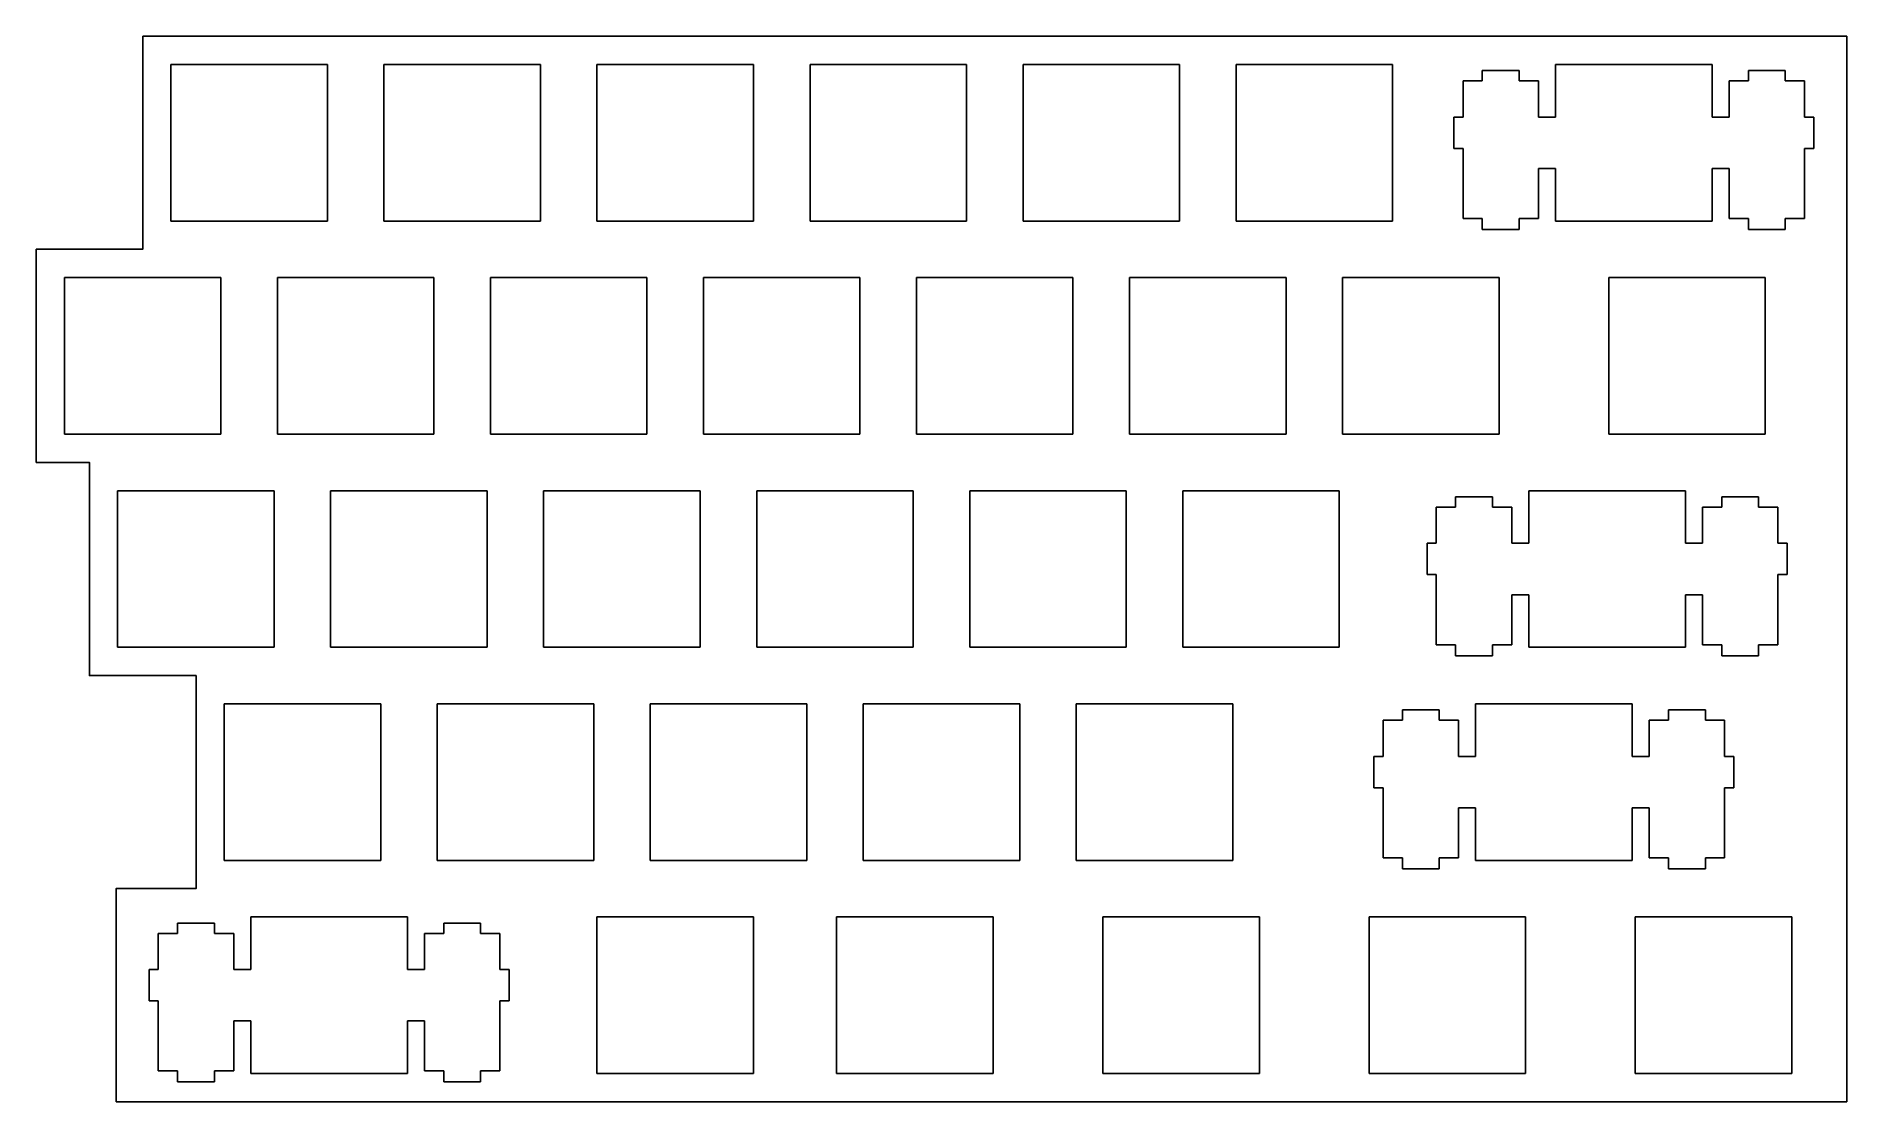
# Model space of a CAD drawing. Header units: millimetres. Extents: x -81 to 81, y -48 to 48.
import ezdxf

# ---------------------------------------------------------------- set-up
doc = ezdxf.new("R2010")
doc.units = ezdxf.units.MM
doc.layers.get('0').update_dxf_attribs({"color": 18, "true_color": 0x000000})

msp = doc.modelspace()

# ---------------------------------------------------------------- linework, layer by layer
at = {"color": 0}
for p, q in [((80.96, 47.62), (80.96, -47.62)), ((-68.91, 31.1), (-68.91, 45.1)), ((-68.91, 45.1), (-54.91, 45.1)), ((-54.91, 45.1), (-54.91, 31.1)), ((-49.86, 31.1), (-49.86, 45.1)), ((-49.86, 45.1), (-35.86, 45.1)), ((-35.86, 45.1), (-35.86, 31.1)), ((-30.81, 31.1), (-30.81, 45.1)), ((-30.81, 45.1), (-16.81, 45.1)), ((-16.81, 45.1), (-16.81, 31.1)), ((-11.76, 31.1), (-11.76, 45.1)), ((-11.76, 45.1), (2.24, 45.1)), ((2.24, 45.1), (2.24, 31.1)), ((7.29, 31.1), (7.29, 45.1)), ((7.29, 45.1), (21.29, 45.1)), ((21.29, 45.1), (21.29, 31.1)), ((26.34, 31.1), (26.34, 45.1)), ((26.34, 45.1), (40.34, 45.1)), ((40.34, 45.1), (40.34, 31.1)), ((48.36, 44.55), (48.36, 43.63)), ((51.66, 44.55), (48.36, 44.55)), ((51.66, 43.63), (51.66, 44.55)), ((68.91, 45.1), (54.91, 45.1)), ((54.91, 45.1), (54.91, 40.4)), ((68.91, 40.4), (68.91, 45.1)), ((72.16, 44.55), (72.16, 43.63)), ((75.46, 44.55), (72.16, 44.55)), ((75.46, 43.63), (75.46, 44.55)), ((46.64, 43.63), (46.64, 40.4)), ((48.36, 43.63), (46.64, 43.63)), ((53.39, 43.63), (51.66, 43.63)), ((53.39, 40.4), (53.39, 43.63)), ((70.44, 43.63), (70.44, 40.4)), ((72.16, 43.63), (70.44, 43.63)), ((77.19, 43.63), (75.46, 43.63)), ((77.19, 40.4), (77.19, 43.63)), ((45.81, 40.4), (45.81, 37.6)), ((46.64, 40.4), (45.81, 40.4)), ((54.91, 40.4), (53.39, 40.4)), ((70.44, 40.4), (68.91, 40.4)), ((78.01, 40.4), (77.19, 40.4)), ((78.01, 37.6), (78.01, 40.4)), ((45.81, 37.6), (46.64, 37.6)), ((46.64, 37.6), (46.64, 31.33)), ((77.19, 37.6), (78.01, 37.6)), ((77.19, 31.33), (77.19, 37.6)), ((53.39, 35.8), (54.91, 35.8)), ((53.39, 31.33), (53.39, 35.8)), ((54.91, 35.8), (54.91, 31.1)), ((68.91, 35.8), (70.44, 35.8)), ((68.91, 31.1), (68.91, 35.8)), ((70.44, 35.8), (70.44, 31.33)), ((-54.91, 31.1), (-68.91, 31.1)), ((-35.86, 31.1), (-49.86, 31.1)), ((-16.81, 31.1), (-30.81, 31.1)), ((2.24, 31.1), (-11.76, 31.1)), ((21.29, 31.1), (7.29, 31.1)), ((40.34, 31.1), (26.34, 31.1)), ((46.64, 31.33), (48.36, 31.33)), ((48.36, 31.33), (48.36, 30.35)), ((51.66, 31.33), (53.39, 31.33)), ((51.66, 30.35), (51.66, 31.33)), ((54.91, 31.1), (68.91, 31.1)), ((70.44, 31.33), (72.16, 31.33)), ((72.16, 31.33), (72.16, 30.35)), ((75.46, 31.33), (77.19, 31.33)), ((75.46, 30.35), (75.46, 31.33)), ((48.36, 30.35), (51.66, 30.35)), ((72.16, 30.35), (75.46, 30.35)), ((-78.44, 12.05), (-78.44, 26.05)), ((-78.44, 26.05), (-64.44, 26.05)), ((-64.44, 26.05), (-64.44, 12.05)), ((-59.39, 12.05), (-59.39, 26.05)), ((-59.39, 26.05), (-45.39, 26.05)), ((-45.39, 26.05), (-45.39, 12.05)), ((-40.34, 12.05), (-40.34, 26.05)), ((-40.34, 26.05), (-26.34, 26.05)), ((-26.34, 26.05), (-26.34, 12.05)), ((-21.29, 12.05), (-21.29, 26.05)), ((-21.29, 26.05), (-7.29, 26.05)), ((-7.29, 26.05), (-7.29, 12.05)), ((-2.24, 12.05), (-2.24, 26.05)), ((-2.24, 26.05), (11.76, 26.05)), ((11.76, 26.05), (11.76, 12.05)), ((16.81, 12.05), (16.81, 26.05)), ((16.81, 26.05), (30.81, 26.05)), ((30.81, 26.05), (30.81, 12.05)), ((35.86, 12.05), (35.86, 26.05)), ((35.86, 26.05), (49.86, 26.05)), ((49.86, 26.05), (49.86, 12.05)), ((59.67, 12.05), (59.67, 26.05)), ((59.67, 26.05), (73.67, 26.05)), ((73.67, 26.05), (73.67, 12.05)), ((-64.44, 12.05), (-78.44, 12.05)), ((-45.39, 12.05), (-59.39, 12.05)), ((-26.34, 12.05), (-40.34, 12.05)), ((-7.29, 12.05), (-21.29, 12.05)), ((11.76, 12.05), (-2.24, 12.05)), ((30.81, 12.05), (16.81, 12.05)), ((49.86, 12.05), (35.86, 12.05)), ((73.67, 12.05), (59.67, 12.05)), ((-73.68, -7), (-73.68, 7)), ((-73.68, 7), (-59.68, 7)), ((-59.68, 7), (-59.68, -7)), ((-54.63, -7), (-54.63, 7)), ((-54.63, 7), (-40.63, 7)), ((-40.63, 7), (-40.63, -7)), ((-35.58, -7), (-35.58, 7)), ((-35.58, 7), (-21.58, 7)), ((-21.58, 7), (-21.58, -7)), ((-16.53, -7), (-16.53, 7)), ((-16.53, 7), (-2.53, 7)), ((-2.53, 7), (-2.53, -7)), ((2.52, -7), (2.52, 7)), ((2.52, 7), (16.52, 7)), ((16.52, 7), (16.52, -7)), ((21.57, -7), (21.57, 7)), ((21.57, 7), (35.57, 7)), ((35.57, 7), (35.57, -7)), ((66.53, 7), (52.53, 7)), ((52.53, 7), (52.53, 2.3)), ((66.53, 2.3), (66.53, 7)), ((44.25, 5.53), (44.25, 2.3)), ((45.98, 5.53), (44.25, 5.53)), ((45.98, 6.45), (45.98, 5.53)), ((49.28, 6.45), (45.98, 6.45)), ((49.28, 5.53), (49.28, 6.45)), ((51.01, 5.53), (49.28, 5.53)), ((51.01, 2.3), (51.01, 5.53)), ((68.05, 5.53), (68.05, 2.3)), ((69.78, 5.53), (68.05, 5.53)), ((69.78, 6.45), (69.78, 5.53)), ((73.08, 6.45), (69.78, 6.45)), ((73.08, 5.53), (73.08, 6.45)), ((74.81, 5.53), (73.08, 5.53)), ((74.81, 2.3), (74.81, 5.53)), ((43.43, 2.3), (43.43, -0.5)), ((44.25, 2.3), (43.43, 2.3)), ((52.53, 2.3), (51.01, 2.3)), ((68.05, 2.3), (66.53, 2.3)), ((75.63, 2.3), (74.81, 2.3)), ((75.63, -0.5), (75.63, 2.3)), ((43.43, -0.5), (44.25, -0.5)), ((44.25, -0.5), (44.25, -6.77)), ((74.81, -0.5), (75.63, -0.5)), ((74.81, -6.77), (74.81, -0.5)), ((51.01, -2.3), (52.53, -2.3)), ((51.01, -6.77), (51.01, -2.3)), ((52.53, -2.3), (52.53, -7)), ((66.53, -2.3), (68.05, -2.3)), ((66.53, -7), (66.53, -2.3)), ((68.05, -2.3), (68.05, -6.77)), ((-59.68, -7), (-73.68, -7)), ((-40.63, -7), (-54.63, -7)), ((-21.58, -7), (-35.58, -7)), ((-2.53, -7), (-16.53, -7)), ((16.52, -7), (2.52, -7)), ((35.57, -7), (21.57, -7)), ((44.25, -6.77), (45.98, -6.77)), ((45.98, -6.77), (45.98, -7.75)), ((45.98, -7.75), (49.28, -7.75)), ((49.28, -6.77), (51.01, -6.77)), ((49.28, -7.75), (49.28, -6.77)), ((52.53, -7), (66.53, -7)), ((68.05, -6.77), (69.78, -6.77)), ((69.78, -6.77), (69.78, -7.75)), ((69.78, -7.75), (73.08, -7.75)), ((73.08, -6.77), (74.81, -6.77)), ((73.08, -7.75), (73.08, -6.77)), ((-64.15, -26.05), (-64.15, -12.05)), ((-64.15, -12.05), (-50.15, -12.05)), ((-50.15, -12.05), (-50.15, -26.05)), ((-45.1, -26.05), (-45.1, -12.05)), ((-45.1, -12.05), (-31.1, -12.05)), ((-31.1, -12.05), (-31.1, -26.05)), ((-26.05, -26.05), (-26.05, -12.05)), ((-26.05, -12.05), (-12.05, -12.05)), ((-12.05, -12.05), (-12.05, -26.05)), ((-7, -26.05), (-7, -12.05)), ((-7, -12.05), (7, -12.05)), ((7, -12.05), (7, -26.05)), ((12.05, -26.05), (12.05, -12.05)), ((12.05, -12.05), (26.05, -12.05)), ((26.05, -12.05), (26.05, -26.05)), ((41.22, -12.6), (41.22, -13.52)), ((44.52, -12.6), (41.22, -12.6)), ((44.52, -13.52), (44.52, -12.6)), ((61.77, -12.05), (47.77, -12.05)), ((47.77, -12.05), (47.77, -16.75)), ((61.77, -16.75), (61.77, -12.05)), ((65.02, -12.6), (65.02, -13.52)), ((68.32, -12.6), (65.02, -12.6)), ((68.32, -13.52), (68.32, -12.6)), ((39.49, -13.52), (39.49, -16.75)), ((41.22, -13.52), (39.49, -13.52)), ((46.24, -13.52), (44.52, -13.52)), ((46.24, -16.75), (46.24, -13.52)), ((63.29, -13.52), (63.29, -16.75)), ((65.02, -13.52), (63.29, -13.52)), ((70.04, -13.52), (68.32, -13.52)), ((70.04, -16.75), (70.04, -13.52)), ((38.67, -16.75), (38.67, -19.55)), ((39.49, -16.75), (38.67, -16.75)), ((47.77, -16.75), (46.24, -16.75)), ((63.29, -16.75), (61.77, -16.75)), ((70.87, -16.75), (70.04, -16.75)), ((70.87, -19.55), (70.87, -16.75)), ((38.67, -19.55), (39.49, -19.55)), ((39.49, -19.55), (39.49, -25.82)), ((70.04, -19.55), (70.87, -19.55)), ((70.04, -25.82), (70.04, -19.55)), ((46.24, -21.35), (47.77, -21.35)), ((46.24, -25.82), (46.24, -21.35)), ((47.77, -21.35), (47.77, -26.05)), ((61.77, -21.35), (63.29, -21.35)), ((61.77, -26.05), (61.77, -21.35)), ((63.29, -21.35), (63.29, -25.82)), ((39.49, -25.82), (41.22, -25.82)), ((41.22, -25.82), (41.22, -26.8)), ((44.52, -25.82), (46.24, -25.82)), ((44.52, -26.8), (44.52, -25.82)), ((63.29, -25.82), (65.02, -25.82)), ((65.02, -25.82), (65.02, -26.8)), ((68.32, -25.82), (70.04, -25.82)), ((68.32, -26.8), (68.32, -25.82)), ((-50.15, -26.05), (-64.15, -26.05)), ((-31.1, -26.05), (-45.1, -26.05)), ((-12.05, -26.05), (-26.05, -26.05)), ((7, -26.05), (-7, -26.05)), ((26.05, -26.05), (12.05, -26.05)), ((41.22, -26.8), (44.52, -26.8)), ((47.77, -26.05), (61.77, -26.05)), ((65.02, -26.8), (68.32, -26.8)), ((-68.32, -31.65), (-68.32, -32.57)), ((-65.02, -31.65), (-68.32, -31.65)), ((-65.02, -32.57), (-65.02, -31.65)), ((-47.77, -31.1), (-61.77, -31.1)), ((-61.77, -31.1), (-61.77, -35.8)), ((-47.77, -35.8), (-47.77, -31.1)), ((-44.52, -31.65), (-44.52, -32.57)), ((-41.22, -31.65), (-44.52, -31.65)), ((-41.22, -32.57), (-41.22, -31.65)), ((-30.81, -45.1), (-30.81, -31.1)), ((-30.81, -31.1), (-16.81, -31.1)), ((-16.81, -31.1), (-16.81, -45.1)), ((-9.38, -45.1), (-9.38, -31.1)), ((-9.38, -31.1), (4.62, -31.1)), ((4.62, -31.1), (4.62, -45.1)), ((14.43, -45.1), (14.43, -31.1)), ((14.43, -31.1), (28.43, -31.1)), ((28.43, -31.1), (28.43, -45.1)), ((38.24, -45.1), (38.24, -31.1)), ((38.24, -31.1), (52.24, -31.1)), ((52.24, -31.1), (52.24, -45.1)), ((62.05, -45.1), (62.05, -31.1)), ((62.05, -31.1), (76.06, -31.1)), ((76.06, -31.1), (76.06, -45.1)), ((-70.05, -32.57), (-70.05, -35.8)), ((-68.32, -32.57), (-70.05, -32.57)), ((-63.29, -32.57), (-65.02, -32.57)), ((-63.29, -35.8), (-63.29, -32.57)), ((-46.25, -32.57), (-46.25, -35.8)), ((-44.52, -32.57), (-46.25, -32.57)), ((-39.49, -32.57), (-41.22, -32.57)), ((-39.49, -35.8), (-39.49, -32.57)), ((-70.87, -35.8), (-70.87, -38.6)), ((-70.05, -35.8), (-70.87, -35.8)), ((-61.77, -35.8), (-63.29, -35.8)), ((-46.25, -35.8), (-47.77, -35.8)), ((-38.67, -35.8), (-39.49, -35.8)), ((-38.67, -38.6), (-38.67, -35.8)), ((-70.87, -38.6), (-70.05, -38.6)), ((-70.05, -38.6), (-70.05, -44.87)), ((-39.49, -38.6), (-38.67, -38.6)), ((-39.49, -44.87), (-39.49, -38.6)), ((-63.29, -40.4), (-61.77, -40.4)), ((-63.29, -44.87), (-63.29, -40.4)), ((-61.77, -40.4), (-61.77, -45.1)), ((-47.77, -40.4), (-46.25, -40.4)), ((-47.77, -45.1), (-47.77, -40.4)), ((-46.25, -40.4), (-46.25, -44.87)), ((-70.05, -44.87), (-68.32, -44.87)), ((-68.32, -44.87), (-68.32, -45.85)), ((-65.02, -44.87), (-63.29, -44.87)), ((-65.02, -45.85), (-65.02, -44.87)), ((-61.77, -45.1), (-47.77, -45.1)), ((-46.25, -44.87), (-44.52, -44.87)), ((-44.52, -44.87), (-44.52, -45.85)), ((-41.22, -44.87), (-39.49, -44.87)), ((-41.22, -45.85), (-41.22, -44.87)), ((-16.81, -45.1), (-30.81, -45.1)), ((4.62, -45.1), (-9.38, -45.1)), ((28.43, -45.1), (14.43, -45.1)), ((52.24, -45.1), (38.24, -45.1)), ((76.06, -45.1), (62.05, -45.1)), ((-68.32, -45.85), (-65.02, -45.85)), ((-44.52, -45.85), (-41.22, -45.85))]:
    msp.add_line(p, q, dxfattribs=at)
for points in [[(-73.82, -47.62), (-73.82, -28.57), (-66.67, -28.57), (-66.67, -9.52), (-76.2, -9.52), (-76.2, 9.53), (-80.96, 9.53), (-80.96, 28.58), (-71.44, 28.58), (-71.44, 47.63)], [(-71.44, 47.62), (80.96, 47.62)], [(-73.82, -28.57), (-73.82, -47.62)], [(-73.82, -47.62), (80.96, -47.62)]]:
    msp.add_lwpolyline(points)

doc.saveas('drawing.dxf')
